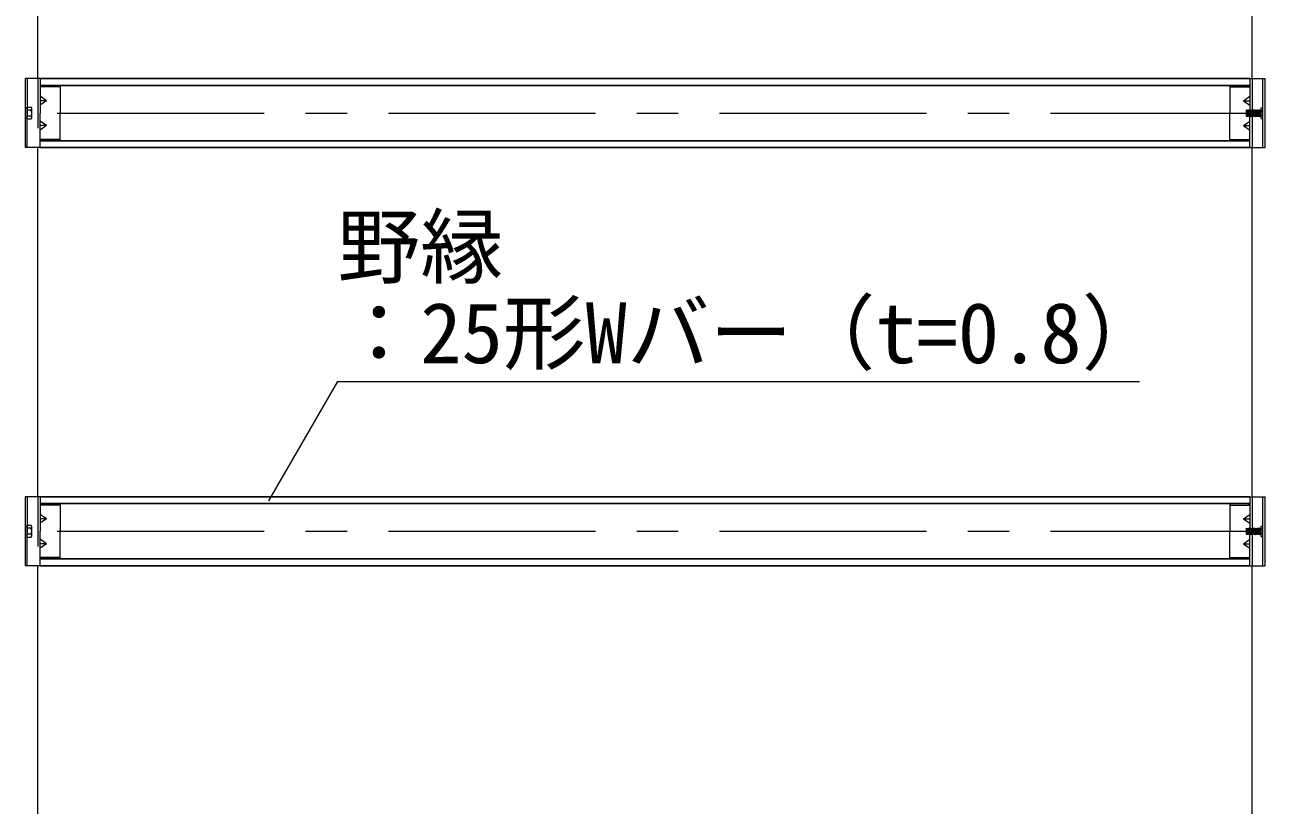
# Model space of a CAD drawing. Units: millimetres at full size, sheet at 1:30; details may follow other scales. Extents: x -5796 to 5910, y -4184 to 4114.
# Drawn here: x -766 to 133, y 2179 to 2745 of the extents above; entities that cross this region are included whole.
import ezdxf
from ezdxf.enums import TextEntityAlignment as Align

# ---------------------------------------------------------------- set-up
doc = ezdxf.new("R2010")
doc.units = ezdxf.units.MM
doc.header["$LTSCALE"] = 30
doc.linetypes.add('CHAIN1', pattern=[8, 5, -1, 1, -1])
doc.linetypes.add('DASHED1', pattern=[1.8, 1.2, -0.6])
for name, color, linetype, lineweight in [('4-0_中心線', 4, 'CHAIN1', 9), ('4-2_野縁受け', 3, 'Continuous', 18), ('4-3_野縁', 2, 'Continuous', 25), ('4-6_文字', 7, 'Continuous', 18), ('4-A_クリップ', 7, 'Continuous', 18), ('4-B_ビス', 3, 'Continuous', 18)]:
    doc.layers.add(name, color=color, linetype=linetype, lineweight=lineweight)
doc.styles.add('ＭＳ ゴシック', font='')
doc.styles.get('ＭＳ ゴシック').set_extended_font_data('MS Gothic')

msp = doc.modelspace()

# ---------------------------------------------------------------- linework, layer by layer
at = {"layer": '4-0_中心線'}
for p, q in [((-1222.8, 2680.81), (1318.2, 2680.81)), ((-1222.8, 2377.81), (1318.2, 2377.81))]:
    msp.add_line(p, q, dxfattribs=at)
at = {"layer": '4-2_野縁受け'}
for p, q in [((-756.8, 2705.81), (-756.8, 2808.31)), ((123.2, 2705.81), (123.2, 2808.31)), ((-756.8, 2402.81), (-756.8, 2655.81)), ((123.2, 2402.81), (123.2, 2655.81)), ((-756.8, 2099.81), (-756.8, 2352.81)), ((123.2, 2099.81), (123.2, 2352.81))]:
    msp.add_line(p, q, dxfattribs=at)
at = {"layer": '4-3_野縁'}
for p, q in [((-755.2, 2705.81), (121.6, 2705.81)), ((-755.2, 2700.81), (121.6, 2700.81)), ((-755.2, 2660.81), (121.6, 2660.81)), ((-755.2, 2655.81), (121.6, 2655.81)), ((-755.2, 2402.81), (121.6, 2402.81)), ((-755.2, 2397.81), (121.6, 2397.81)), ((-755.2, 2357.81), (121.6, 2357.81)), ((-755.2, 2352.81), (121.6, 2352.81))]:
    msp.add_line(p, q, dxfattribs=at)
at = {"layer": '4-6_文字'}
for q in [(-589.7, 2399.8), (41.72, 2486.4)]:
    msp.add_line((-539.7, 2486.4), q, dxfattribs=at)
at = {"layer": '4-A_クリップ'}
for p, q in [((-755.2, 2705.81), (-766.2, 2705.81)), ((-766.2, 2705.81), (-766.2, 2655.81)), ((-764.6, 2705.81), (-764.6, 2678.71)), ((-755.2, 2705.81), (-755.2, 2680.81)), ((-754.2, 2699.81), (-755.2, 2699.81)), ((-754.2, 2700.81), (-754.2, 2699.81)), ((-740.8, 2699.81), (-754.2, 2699.81)), ((-740.8, 2700.81), (-740.8, 2680.81)), ((107.2, 2700.81), (107.2, 2680.81)), ((107.2, 2699.81), (120.6, 2699.81)), ((120.6, 2700.81), (120.6, 2699.81)), ((120.6, 2699.81), (121.6, 2699.81)), ((121.6, 2705.81), (132.6, 2705.81)), ((121.6, 2705.81), (121.6, 2682.91)), ((131, 2655.81), (131, 2705.81)), ((132.6, 2655.81), (132.6, 2705.81)), ((-750.72, 2689.81), (-755.2, 2693.06)), ((-750.72, 2689.81), (-755.2, 2686.56)), ((-750.72, 2689.81), (-755.2, 2689.81)), ((117.12, 2689.81), (121.6, 2693.06)), ((117.12, 2689.81), (121.6, 2686.56)), ((117.12, 2689.81), (121.6, 2689.81)), ((-755.2, 2655.81), (-755.2, 2680.81)), ((-740.8, 2660.81), (-740.8, 2680.81)), ((107.2, 2660.81), (107.2, 2680.81)), ((129.8, 2684.61), (131, 2684.61)), ((129.8, 2677.01), (129.8, 2684.61)), ((-764.6, 2655.81), (-764.6, 2678.71)), ((-750.72, 2671.81), (-755.2, 2675.06)), ((-750.72, 2671.81), (-755.2, 2668.56)), ((-750.72, 2671.81), (-755.2, 2671.81)), ((117.12, 2671.81), (121.6, 2675.06)), ((117.12, 2671.81), (121.6, 2668.56)), ((117.12, 2671.81), (121.6, 2671.81)), ((121.6, 2655.81), (121.6, 2678.71)), ((129.8, 2677.01), (131, 2677.01)), ((-754.2, 2661.81), (-755.2, 2661.81)), ((-740.8, 2661.81), (-754.2, 2661.81)), ((-754.2, 2660.81), (-754.2, 2661.81)), ((107.2, 2661.81), (120.6, 2661.81)), ((120.6, 2661.81), (121.6, 2661.81)), ((120.6, 2660.81), (120.6, 2661.81)), ((-755.2, 2655.81), (-766.2, 2655.81)), ((121.6, 2655.81), (132.6, 2655.81)), ((-755.2, 2402.81), (-766.2, 2402.81)), ((-766.2, 2402.81), (-766.2, 2352.81)), ((-764.6, 2402.81), (-764.6, 2375.71)), ((-755.2, 2402.81), (-755.2, 2377.81)), ((121.6, 2402.81), (132.6, 2402.81)), ((121.6, 2402.81), (121.6, 2379.91)), ((131, 2352.81), (131, 2402.81)), ((132.6, 2352.81), (132.6, 2402.81)), ((-754.2, 2396.81), (-755.2, 2396.81)), ((-754.2, 2397.81), (-754.2, 2396.81)), ((-740.8, 2396.81), (-754.2, 2396.81)), ((-740.8, 2397.81), (-740.8, 2377.81)), ((107.2, 2397.81), (107.2, 2377.81)), ((107.2, 2396.81), (120.6, 2396.81)), ((120.6, 2397.81), (120.6, 2396.81)), ((120.6, 2396.81), (121.6, 2396.81)), ((-750.72, 2386.81), (-755.2, 2390.06)), ((-750.72, 2386.81), (-755.2, 2383.56)), ((-750.72, 2386.81), (-755.2, 2386.81)), ((117.12, 2386.81), (121.6, 2390.06)), ((117.12, 2386.81), (121.6, 2383.56)), ((117.12, 2386.81), (121.6, 2386.81)), ((-764.6, 2352.81), (-764.6, 2375.71)), ((-755.2, 2352.81), (-755.2, 2377.81)), ((-740.8, 2357.81), (-740.8, 2377.81)), ((107.2, 2357.81), (107.2, 2377.81)), ((121.6, 2352.81), (121.6, 2375.71)), ((129.8, 2381.61), (131, 2381.61)), ((129.8, 2374.01), (129.8, 2381.61)), ((129.8, 2374.01), (131, 2374.01)), ((-750.72, 2368.81), (-755.2, 2372.06)), ((-750.72, 2368.81), (-755.2, 2365.56)), ((-750.72, 2368.81), (-755.2, 2368.81)), ((117.12, 2368.81), (121.6, 2372.06)), ((117.12, 2368.81), (121.6, 2365.56)), ((117.12, 2368.81), (121.6, 2368.81)), ((-754.2, 2358.81), (-755.2, 2358.81)), ((-740.8, 2358.81), (-754.2, 2358.81)), ((-754.2, 2357.81), (-754.2, 2358.81)), ((107.2, 2358.81), (120.6, 2358.81)), ((120.6, 2358.81), (121.6, 2358.81)), ((120.6, 2357.81), (120.6, 2358.81)), ((-755.2, 2352.81), (-766.2, 2352.81)), ((121.6, 2352.81), (132.6, 2352.81))]:
    msp.add_line(p, q, dxfattribs=at)
at = {"layer": '4-A_クリップ', "linetype": 'DASHED1'}
for p, q in [((-756.8, 2705.81), (-756.8, 2655.81)), ((123.2, 2705.81), (123.2, 2682.91)), ((-764.6, 2684.31), (-766.2, 2684.31)), ((-764.6, 2677.31), (-766.2, 2677.31)), ((123.2, 2678.51), (123.2, 2655.81)), ((-756.8, 2402.81), (-756.8, 2352.81)), ((123.2, 2402.81), (123.2, 2379.91)), ((-764.6, 2381.31), (-766.2, 2381.31)), ((-764.6, 2374.31), (-766.2, 2374.31)), ((123.2, 2375.51), (123.2, 2352.81))]:
    msp.add_line(p, q, dxfattribs=at)
at = {"layer": '4-B_ビス'}
for p, q in [((-764.6, 2683.21), (-764.6, 2678.41)), ((-761.88, 2683.03), (-764.6, 2683.03)), ((-761.24, 2677.48), (-761.24, 2684.14)), ((118.9, 2682.91), (119.2, 2683.21)), ((118.9, 2682.91), (119.2, 2678.71)), ((118.9, 2682.91), (118.9, 2678.71)), ((119.2, 2683.21), (119.5, 2682.91)), ((119.5, 2682.91), (119.8, 2678.71)), ((119.8, 2682.91), (120.1, 2678.71)), ((120.4, 2682.91), (120.7, 2678.71)), ((120.7, 2682.91), (121, 2678.71)), ((121.3, 2682.91), (121.6, 2678.71)), ((121.6, 2682.91), (121.9, 2678.71)), ((122.2, 2682.91), (122.5, 2678.71)), ((122.2, 2682.91), (122.5, 2682.91)), ((122.5, 2682.91), (122.8, 2683.21)), ((122.5, 2682.91), (122.8, 2678.71)), ((122.8, 2683.21), (123.1, 2682.91)), ((123.1, 2682.91), (123.4, 2678.71)), ((123.4, 2682.91), (123.7, 2678.71)), ((124, 2682.91), (124.3, 2678.71)), ((124.3, 2682.91), (124.6, 2678.71)), ((124.9, 2682.91), (125.2, 2678.71)), ((125.2, 2682.91), (125.5, 2678.71)), ((125.8, 2682.91), (126.1, 2678.71)), ((126.1, 2682.91), (126.4, 2678.71)), ((126.7, 2682.91), (127, 2678.71)), ((127, 2682.91), (127.3, 2678.71)), ((127.6, 2682.91), (127.9, 2678.71)), ((127.9, 2682.91), (128.2, 2678.71)), ((128.5, 2682.91), (128.8, 2678.71)), ((128.5, 2682.91), (128.8, 2682.91)), ((128.8, 2682.91), (129.1, 2683.21)), ((128.8, 2682.91), (129.1, 2678.71)), ((129.1, 2683.21), (129.4, 2682.91)), ((129.4, 2682.91), (129.7, 2678.71)), ((129.4, 2682.91), (129.7, 2682.91)), ((129.7, 2682.91), (129.8, 2683.01)), ((129.7, 2682.91), (129.8, 2681.51)), ((-761.88, 2678.59), (-764.6, 2678.59)), ((119.2, 2678.71), (118.9, 2678.71)), ((119.2, 2678.71), (119.5, 2678.41)), ((119.5, 2678.41), (119.8, 2678.71)), ((128.8, 2678.71), (129.1, 2678.71)), ((129.7, 2678.71), (129.8, 2678.71)), ((-764.6, 2380.21), (-764.6, 2375.41)), ((-761.88, 2380.03), (-764.6, 2380.03)), ((-761.88, 2375.59), (-764.6, 2375.59)), ((-761.24, 2374.48), (-761.24, 2381.14)), ((118.9, 2379.91), (119.2, 2380.21)), ((118.9, 2379.91), (119.2, 2375.71)), ((118.9, 2379.91), (118.9, 2375.71)), ((119.2, 2375.71), (118.9, 2375.71)), ((119.2, 2380.21), (119.5, 2379.91)), ((119.2, 2375.71), (119.5, 2375.41)), ((119.5, 2379.91), (119.8, 2375.71)), ((119.5, 2375.41), (119.8, 2375.71)), ((119.8, 2379.91), (120.1, 2375.71)), ((120.4, 2379.91), (120.7, 2375.71)), ((120.7, 2379.91), (121, 2375.71)), ((121.3, 2379.91), (121.6, 2375.71)), ((121.6, 2379.91), (121.9, 2375.71)), ((122.2, 2379.91), (122.5, 2375.71)), ((122.2, 2379.91), (122.5, 2379.91)), ((122.5, 2379.91), (122.8, 2380.21)), ((122.5, 2379.91), (122.8, 2375.71)), ((122.8, 2380.21), (123.1, 2379.91)), ((123.1, 2379.91), (123.4, 2375.71)), ((123.4, 2379.91), (123.7, 2375.71)), ((124, 2379.91), (124.3, 2375.71)), ((124.3, 2379.91), (124.6, 2375.71)), ((124.9, 2379.91), (125.2, 2375.71)), ((125.2, 2379.91), (125.5, 2375.71)), ((125.8, 2379.91), (126.1, 2375.71)), ((126.1, 2379.91), (126.4, 2375.71)), ((126.7, 2379.91), (127, 2375.71)), ((127, 2379.91), (127.3, 2375.71)), ((127.6, 2379.91), (127.9, 2375.71)), ((127.9, 2379.91), (128.2, 2375.71)), ((128.5, 2379.91), (128.8, 2375.71)), ((128.5, 2379.91), (128.8, 2379.91)), ((128.8, 2379.91), (129.1, 2380.21)), ((128.8, 2379.91), (129.1, 2375.71)), ((128.8, 2375.71), (129.1, 2375.71)), ((129.1, 2380.21), (129.4, 2379.91)), ((129.4, 2379.91), (129.7, 2375.71)), ((129.4, 2379.91), (129.7, 2379.91)), ((129.7, 2379.91), (129.8, 2380.01)), ((129.7, 2379.91), (129.8, 2378.51)), ((129.7, 2375.71), (129.8, 2375.71))]:
    msp.add_line(p, q, dxfattribs=at)
for points in [[(-761.88, 2676.38), (-764.6, 2676.38), (-764.6, 2685.24), (-761.88, 2685.24)], [(119.5, 2682.91), (119.8, 2682.91), (120.1, 2683.21), (120.4, 2682.91)], [(120.4, 2682.91), (120.7, 2682.91), (121, 2683.21), (121.3, 2682.91)], [(121.3, 2682.91), (121.6, 2682.91), (121.9, 2683.21), (122.2, 2682.91)], [(123.1, 2682.91), (123.4, 2682.91), (123.7, 2683.21), (124, 2682.91)], [(124, 2682.91), (124.3, 2682.91), (124.6, 2683.21), (124.9, 2682.91)], [(124.9, 2682.91), (125.2, 2682.91), (125.5, 2683.21), (125.8, 2682.91)], [(125.8, 2682.91), (126.1, 2682.91), (126.4, 2683.21), (126.7, 2682.91)], [(126.7, 2682.91), (127, 2682.91), (127.3, 2683.21), (127.6, 2682.91)], [(127.6, 2682.91), (127.9, 2682.91), (128.2, 2683.21), (128.5, 2682.91)], [(119.8, 2678.71), (120.1, 2678.71), (120.4, 2678.41), (120.7, 2678.71)], [(120.7, 2678.71), (121, 2678.71), (121.3, 2678.41), (121.6, 2678.71)], [(121.6, 2678.71), (121.9, 2678.71), (122.2, 2678.41)], [(122.2, 2678.41), (122.5, 2678.71), (122.8, 2678.71)], [(122.8, 2678.71), (123.1, 2678.41), (123.4, 2678.71)], [(123.4, 2678.71), (123.7, 2678.71), (124, 2678.41), (124.3, 2678.71)], [(124.3, 2678.71), (124.6, 2678.71), (124.9, 2678.41), (125.2, 2678.71)], [(125.2, 2678.71), (125.5, 2678.71), (125.8, 2678.41), (126.1, 2678.71)], [(126.1, 2678.71), (126.4, 2678.71), (126.7, 2678.41), (127, 2678.71)], [(127, 2678.71), (127.3, 2678.71), (127.6, 2678.41), (127.9, 2678.71)], [(127.9, 2678.71), (128.2, 2678.71), (128.5, 2678.41), (128.8, 2678.71)], [(129.1, 2678.71), (129.4, 2678.41), (129.7, 2678.71)], [(-761.88, 2373.38), (-764.6, 2373.38), (-764.6, 2382.24), (-761.88, 2382.24)], [(119.5, 2379.91), (119.8, 2379.91), (120.1, 2380.21), (120.4, 2379.91)], [(119.8, 2375.71), (120.1, 2375.71), (120.4, 2375.41), (120.7, 2375.71)], [(120.4, 2379.91), (120.7, 2379.91), (121, 2380.21), (121.3, 2379.91)], [(120.7, 2375.71), (121, 2375.71), (121.3, 2375.41), (121.6, 2375.71)], [(121.3, 2379.91), (121.6, 2379.91), (121.9, 2380.21), (122.2, 2379.91)], [(121.6, 2375.71), (121.9, 2375.71), (122.2, 2375.41)], [(122.2, 2375.41), (122.5, 2375.71), (122.8, 2375.71)], [(122.8, 2375.71), (123.1, 2375.41), (123.4, 2375.71)], [(123.1, 2379.91), (123.4, 2379.91), (123.7, 2380.21), (124, 2379.91)], [(123.4, 2375.71), (123.7, 2375.71), (124, 2375.41), (124.3, 2375.71)], [(124, 2379.91), (124.3, 2379.91), (124.6, 2380.21), (124.9, 2379.91)], [(124.3, 2375.71), (124.6, 2375.71), (124.9, 2375.41), (125.2, 2375.71)], [(124.9, 2379.91), (125.2, 2379.91), (125.5, 2380.21), (125.8, 2379.91)], [(125.2, 2375.71), (125.5, 2375.71), (125.8, 2375.41), (126.1, 2375.71)], [(125.8, 2379.91), (126.1, 2379.91), (126.4, 2380.21), (126.7, 2379.91)], [(126.1, 2375.71), (126.4, 2375.71), (126.7, 2375.41), (127, 2375.71)], [(126.7, 2379.91), (127, 2379.91), (127.3, 2380.21), (127.6, 2379.91)], [(127, 2375.71), (127.3, 2375.71), (127.6, 2375.41), (127.9, 2375.71)], [(127.6, 2379.91), (127.9, 2379.91), (128.2, 2380.21), (128.5, 2379.91)], [(127.9, 2375.71), (128.2, 2375.71), (128.5, 2375.41), (128.8, 2375.71)], [(129.1, 2375.71), (129.4, 2375.41), (129.7, 2375.71)]]:
    msp.add_lwpolyline(points, dxfattribs=at)
for centre, radius, start, end in [((-762.52, 2684.14), 1.28, 299.99998, 59.99998), ((-765.4, 2680.81), 4.16, 327.79576, 32.20422), ((-762.52, 2677.48), 1.28, 299.99998, 60), ((-762.52, 2381.14), 1.28, 299.99998, 59.99998), ((-765.4, 2377.81), 4.16, 327.79576, 32.20422), ((-762.52, 2374.48), 1.28, 299.99998, 60)]:
    msp.add_arc(centre, radius, start, end, dxfattribs=at)

# ---------------------------------------------------------------- texts
at = {"layer": '4-6_文字', "color": 4, "style": 'ＭＳ ゴシック'}
for s, p in [('野縁', (-539.7, 2548.81)), ('：25形Wバー（t=0.8）', (-539.7, 2486.4))]:
    msp.add_text(s, height=43.99, dxfattribs=at).set_placement(p, align=Align.BOTTOM_LEFT)

doc.saveas('drawing.dxf')
